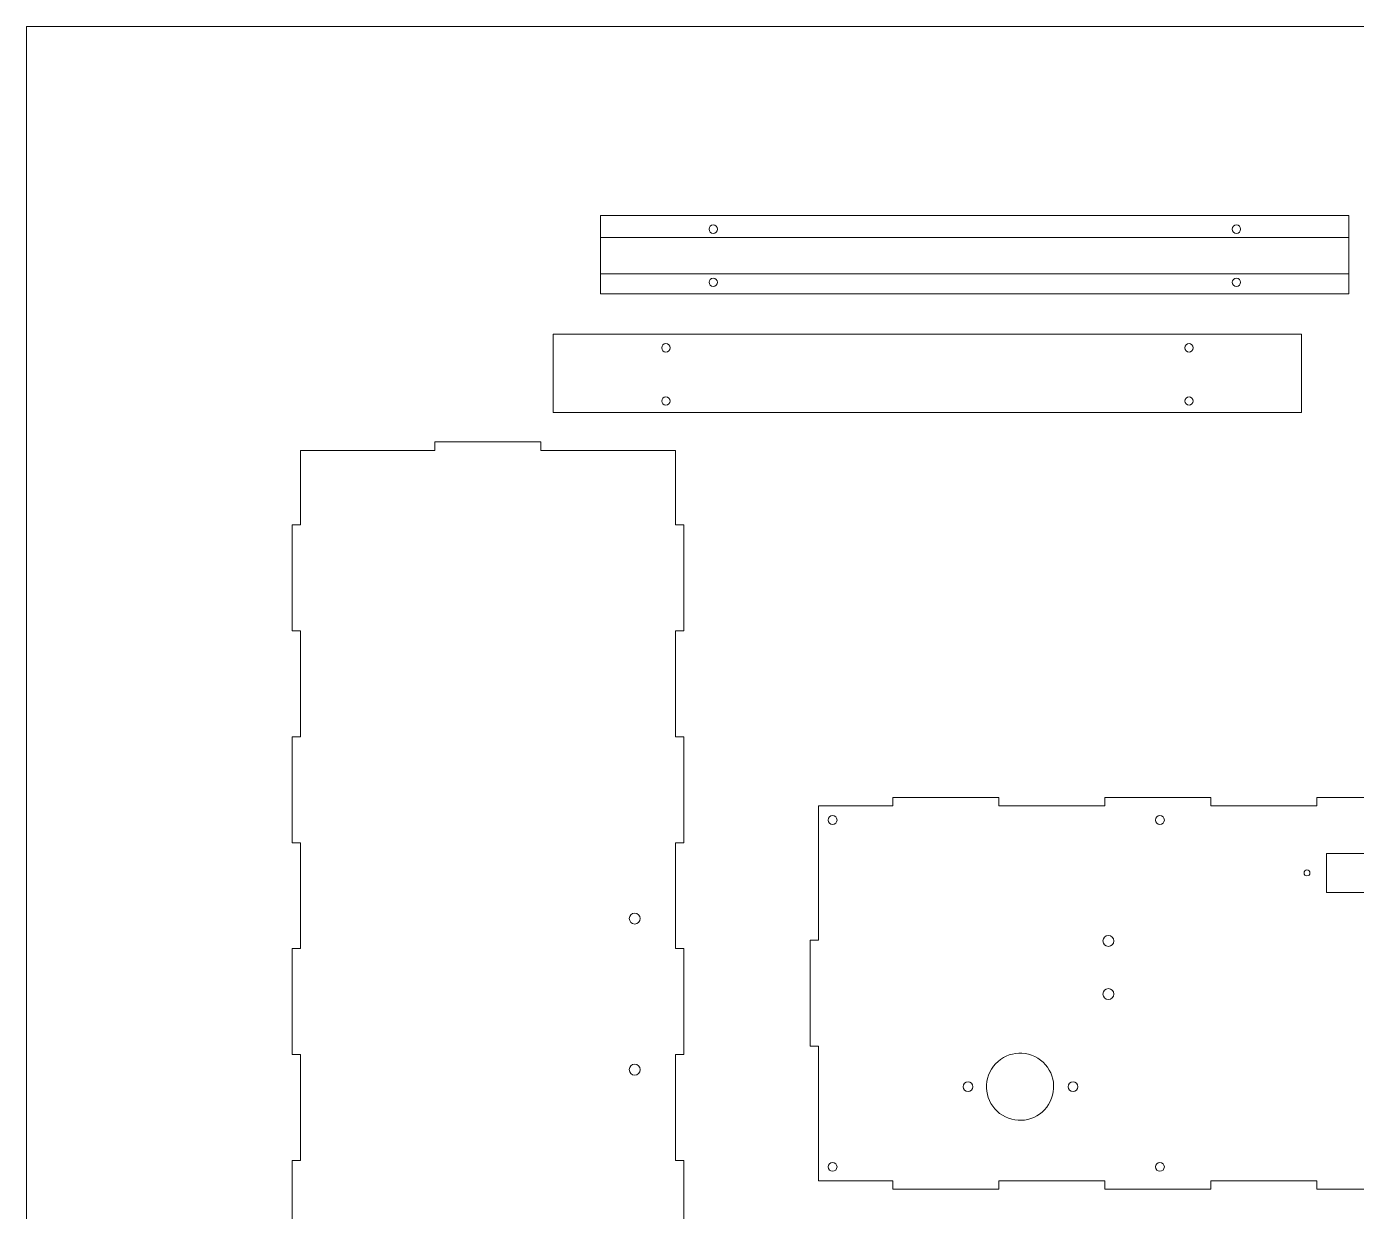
# Model space of a CAD drawing. Header units: millimetres. Extents: x 0 to 802, y 0 to 796.
# Drawn here: x 0 to 475.1, y 372.1 to 795.5 of the extents above; entities that cross this region are included whole.
import ezdxf

# ---------------------------------------------------------------- set-up
doc = ezdxf.new("R2010")
doc.units = ezdxf.units.MM
doc.header["$MEASUREMENT"] = 0
doc.layers.add('Laag 1', color=7, linetype='Continuous', lineweight=0)

# ---------------------------------------------------------------- blocks, each defined once
blk = doc.blocks.new('Block_0')
at = {"layer": 'Laag 1'}
blk.add_lwpolyline([(0, 795.51), (801.99, 795.51), (801.99, 0), (0, 0)], close=True, dxfattribs=at)
at = {"layer": 'Laag 1', "color": 1, "lineweight": 15, "true_color": 0xff0000}
for points in [[(205.05, 727.98), (472.4, 727.98), (472.4, 700.06), (205.05, 700.06)], [(472.4, 707.12), (205.05, 707.12), (205.05, 720.12), (472.4, 720.12)], [(188.12, 685.56), (455.47, 685.56), (455.47, 657.64), (188.12, 657.64)]]:
    blk.add_lwpolyline(points, close=True, dxfattribs=at)
blk.add_ellipse((354.93, 416.66), major_axis=(6.31, 10.21), ratio=0.999999, dxfattribs=at)
for points in [[(246.82, 723.12), (246.82, 723.95), (246.15, 724.62), (245.32, 724.62), (244.5, 724.62), (243.82, 723.95), (243.82, 723.12), (243.82, 722.3), (244.5, 721.62), (245.32, 721.62), (246.15, 721.62), (246.82, 722.3), (246.82, 723.12)], [(433.71, 723.12), (433.71, 723.95), (433.04, 724.62), (432.21, 724.62), (431.38, 724.62), (430.71, 723.95), (430.71, 723.12), (430.71, 722.3), (431.38, 721.62), (432.21, 721.62), (433.04, 721.62), (433.71, 722.3), (433.71, 723.12)], [(246.82, 704.12), (246.82, 704.95), (246.15, 705.62), (245.32, 705.62), (244.5, 705.62), (243.82, 704.95), (243.82, 704.12), (243.82, 703.3), (244.5, 702.62), (245.32, 702.62), (246.15, 702.62), (246.82, 703.3), (246.82, 704.12)], [(433.71, 704.12), (433.71, 704.95), (433.04, 705.62), (432.21, 705.62), (431.38, 705.62), (430.71, 704.95), (430.71, 704.12), (430.71, 703.3), (431.38, 702.62), (432.21, 702.62), (433.04, 702.62), (433.71, 703.3), (433.71, 704.12)], [(229.9, 680.7), (229.9, 681.53), (229.23, 682.2), (228.4, 682.2), (227.57, 682.2), (226.9, 681.53), (226.9, 680.7), (226.9, 679.87), (227.57, 679.2), (228.4, 679.2), (229.23, 679.2), (229.9, 679.87), (229.9, 680.7)], [(416.78, 680.7), (416.78, 681.53), (416.11, 682.2), (415.28, 682.2), (414.46, 682.2), (413.78, 681.53), (413.78, 680.7), (413.78, 679.87), (414.46, 679.2), (415.28, 679.2), (416.11, 679.2), (416.78, 679.87), (416.78, 680.7)], [(229.9, 661.7), (229.9, 662.53), (229.23, 663.2), (228.4, 663.2), (227.57, 663.2), (226.9, 662.53), (226.9, 661.7), (226.9, 660.87), (227.57, 660.2), (228.4, 660.2), (229.23, 660.2), (229.9, 660.87), (229.9, 661.7)], [(416.78, 661.7), (416.78, 662.53), (416.11, 663.2), (415.28, 663.2), (414.46, 663.2), (413.78, 662.53), (413.78, 661.7), (413.78, 660.87), (414.46, 660.2), (415.28, 660.2), (416.11, 660.2), (416.78, 660.87), (416.78, 661.7)], [(287.93, 513.56), (288.81, 513.56), (289.53, 512.85), (289.53, 511.96), (289.53, 511.08), (288.81, 510.36), (287.93, 510.36), (287.04, 510.36), (286.33, 511.08), (286.33, 511.96), (286.33, 512.85), (287.04, 513.56), (287.93, 513.56)], [(404.87, 513.56), (405.75, 513.56), (406.47, 512.85), (406.47, 511.96), (406.47, 511.08), (405.75, 510.36), (404.87, 510.36), (403.99, 510.36), (403.27, 511.08), (403.27, 511.96), (403.27, 512.85), (403.99, 513.56), (404.87, 513.56)], [(458.48, 493.06), (458.48, 493.64), (458.01, 494.11), (457.43, 494.11), (456.85, 494.11), (456.38, 493.64), (456.38, 493.06), (456.38, 492.48), (456.85, 492.01), (457.43, 492.01), (458.01, 492.01), (458.48, 492.48), (458.48, 493.06)], [(219.2, 476.76), (219.2, 477.84), (218.33, 478.71), (217.25, 478.71), (216.17, 478.71), (215.3, 477.84), (215.3, 476.76), (215.3, 475.69), (216.17, 474.81), (217.25, 474.81), (218.33, 474.81), (219.2, 475.69), (219.2, 476.76)], [(388.43, 468.76), (388.43, 469.84), (387.56, 470.71), (386.48, 470.71), (385.41, 470.71), (384.53, 469.84), (384.53, 468.76), (384.53, 467.69), (385.41, 466.81), (386.48, 466.81), (387.56, 466.81), (388.43, 467.69), (388.43, 468.76)], [(388.43, 449.76), (388.43, 450.84), (387.56, 451.71), (386.48, 451.71), (385.41, 451.71), (384.53, 450.84), (384.53, 449.76), (384.53, 448.69), (385.41, 447.81), (386.48, 447.81), (387.56, 447.81), (388.43, 448.69), (388.43, 449.76)], [(219.2, 422.76), (219.2, 423.84), (218.33, 424.71), (217.25, 424.71), (216.17, 424.71), (215.3, 423.84), (215.3, 422.76), (215.3, 421.69), (216.17, 420.81), (217.25, 420.81), (218.33, 420.81), (219.2, 421.69), (219.2, 422.76)], [(338.09, 416.66), (338.09, 417.63), (337.31, 418.41), (336.34, 418.41), (335.37, 418.41), (334.59, 417.63), (334.59, 416.66), (334.59, 415.69), (335.37, 414.91), (336.34, 414.91), (337.31, 414.91), (338.09, 415.69), (338.09, 416.66)], [(375.59, 416.66), (375.59, 417.63), (374.81, 418.41), (373.84, 418.41), (372.87, 418.41), (372.09, 417.63), (372.09, 416.66), (372.09, 415.69), (372.87, 414.91), (373.84, 414.91), (374.81, 414.91), (375.59, 415.69), (375.59, 416.66)], [(287.93, 389.63), (288.82, 389.63), (289.53, 388.91), (289.53, 388.03), (289.53, 387.14), (288.82, 386.43), (287.93, 386.43), (287.05, 386.43), (286.33, 387.14), (286.33, 388.03), (286.33, 388.91), (287.05, 389.63), (287.93, 389.63)], [(404.87, 389.63), (405.75, 389.63), (406.47, 388.91), (406.47, 388.03), (406.47, 387.14), (405.75, 386.43), (404.87, 386.43), (403.99, 386.43), (403.27, 387.14), (403.27, 388.03), (403.27, 388.91), (403.99, 389.63), (404.87, 389.63)]]:
    blk.add_open_spline(points, degree=3, knots=[0, 0, 0, 0, 1, 1, 1, 2, 2, 2, 3, 3, 3, 4, 4, 4, 4], dxfattribs=at)

msp = doc.modelspace()

# ---------------------------------------------------------------- linework, layer by layer
at = {"layer": 'Laag 1', "color": 1, "lineweight": 15, "true_color": 0xff0000}
for points in [[(234.82, 352.37), (234.82, 390.25), (231.82, 390.25), (231.82, 428.12), (234.82, 428.12), (234.82, 466), (231.82, 466), (231.82, 503.87), (234.82, 503.87), (234.82, 541.75), (231.82, 541.75), (231.82, 579.62), (234.82, 579.62), (234.82, 617.49), (231.82, 617.49), (231.82, 644.06), (183.75, 644.06), (183.75, 647.06), (145.88, 647.06), (145.88, 644.06), (108, 644.06), (97.82, 644.06), (97.82, 617.49), (94.82, 617.49), (94.82, 579.62), (97.82, 579.62), (97.82, 541.75), (94.82, 541.75), (94.82, 503.87), (97.82, 503.87), (97.82, 466), (94.82, 466), (94.82, 428.12), (97.82, 428.12), (97.82, 390.25), (94.82, 390.25), (94.82, 352.37)], [(498.86, 520.06), (460.99, 520.06), (460.99, 517.06), (423.11, 517.06), (423.11, 520.06), (385.24, 520.06), (385.24, 517.06), (347.36, 517.06), (347.36, 520.06), (309.49, 520.06), (309.49, 517.06), (282.93, 517.06), (282.93, 469), (279.93, 469), (279.93, 431.12), (282.93, 431.12), (282.93, 393.25), (282.93, 383.06), (309.49, 383.06), (309.49, 380.06), (347.36, 380.06), (347.36, 383.06), (385.24, 383.06), (385.24, 380.06), (423.11, 380.06), (423.11, 383.06), (460.99, 383.06), (460.99, 380.06), (498.86, 380.06)]]:
    msp.add_lwpolyline(points, dxfattribs=at)
msp.add_lwpolyline([(495.43, 486.06), (464.43, 486.06), (464.43, 500.06), (495.43, 500.06)], close=True, dxfattribs=at)

# ---------------------------------------------------------------- block references
at = {"layer": 'Laag 1'}
msp.add_blockref('Block_0', (0, 0), dxfattribs=at)

doc.saveas('drawing.dxf')
